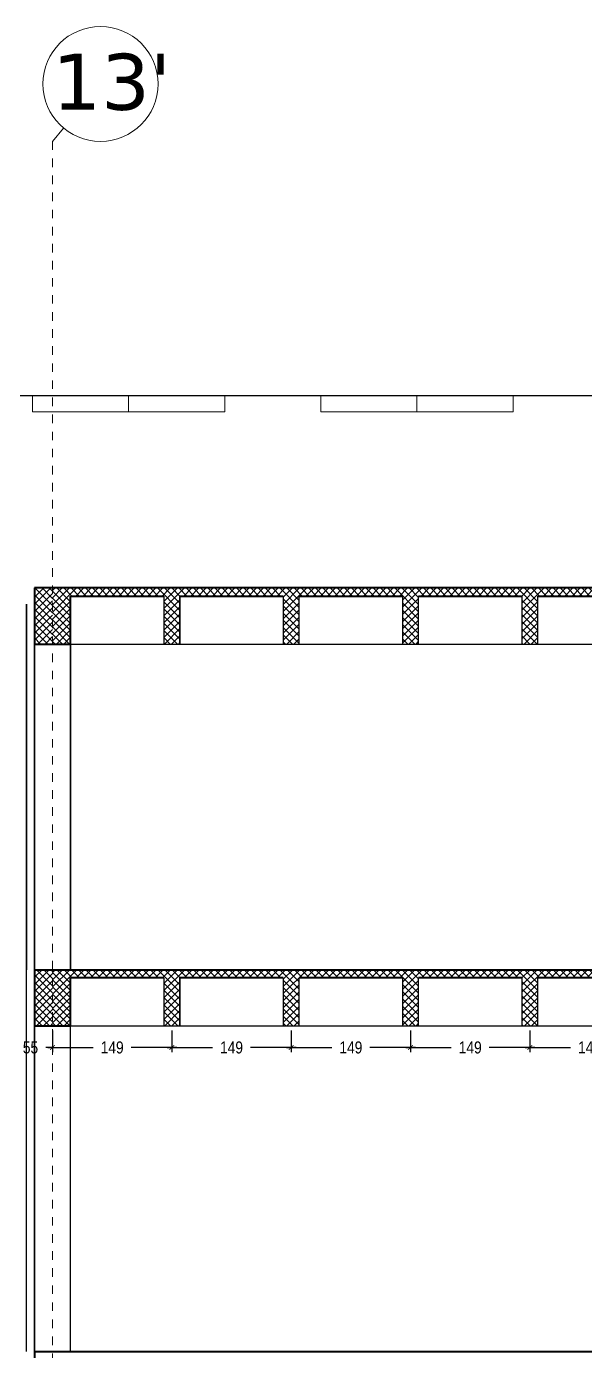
# Model space of a CAD drawing. Header units: centimetres. Extents: x 85226 to 578505, y -13061 to 170378.
# Drawn here: x 449543 to 450241, y 129264 to 130920 of the extents above; entities that cross this region are included whole.
import ezdxf

# ---------------------------------------------------------------- set-up
doc = ezdxf.new("R2010")
doc.units = ezdxf.units.CM
doc.linetypes.add('Dashed', pattern=[10.666667, 5.333333, -5.333333])
for name, color, linetype, lineweight in [('Akset_Pen_No__13', 13, 'Continuous', 18), ('muri', 7, 'Continuous', 40), ('New_01 Bodrumi_Pen_No__87', 87, 'Continuous', 18), ('Spotat', 1, 'Continuous', 15)]:
    doc.layers.add(name, color=color, linetype=linetype, lineweight=lineweight)
doc.layers.add('New_01 Bodrumi_Pen_No__88', color=7, linetype='Continuous', lineweight=18, true_color=0x092600)
doc.layers.add('New_01 Bodrumi_Pen_No__89', color=7, linetype='Continuous', lineweight=18, true_color=0x172613)
doc.styles.add('Dimensionet CM', font='swissc.ttf', dxfattribs={"height": 15})
doc.styles.add('Mini shkronjat', font='simplex.shx', dxfattribs={"height": 6})
doc.dimstyles.new('Dimensionet CM', dxfattribs={"dimtxt": 10, "dimasz": 6, "dimexe": 6, "dimexo": 6, "dimgap": 10, "dimtad": 0, "dimtih": 1, "dimtoh": 1, "dimtxsty": 'Dimensionet CM', "dimblk": 'ARCHTICK', "dimcen": 1, "dimdle": 6, "dimadec": 0, "dimazin": 0, "dimtfac": 1, "dimtmove": 0, "dimatfit": 3, "dimldrblk": 'ARCHTICK', "dimfxl": 1, "dimarcsym": 0})

# ---------------------------------------------------------------- blocks, each defined once
blk = doc.blocks.new('_ArchTick')
at = {"layer": 'Spotat', "color": 0, "const_width": 0.15}
blk.add_lwpolyline([(-0.5, -0.5), (0.5, 0.5)], dxfattribs=at)
blk = doc.blocks.new('*D4856')
at = {"color": 0, "lineweight": -2, "transparency": 16777216}
for p, q in [((449520.5, 129665), (449520.5, 129637.8)), ((449575.5, 129665), (449575.5, 129637.8)), ((449520.5, 129643.8), (449514.5, 129643.8)), ((449520.5, 129643.8), (449529.1, 129643.8)), ((449575.5, 129643.8), (449567, 129643.8)), ((449575.5, 129643.8), (449581.5, 129643.8))]:
    blk.add_line(p, q, dxfattribs=at)
at = {"layer": 'DEFPOINTS', "color": 0, "transparency": 16777216}
for p in [(449520.5, 129671), (449575.5, 129671), (449575.5, 129643.8)]:
    blk.add_point(p, dxfattribs=at)
at = {"color": 0, "lineweight": -2, "transparency": 16777216, "xscale": 6, "yscale": 6, "zscale": 6}
blk.add_blockref('_ArchTick', (449520.5, 129643.8), dxfattribs=at)
at = {"color": 0, "lineweight": -2, "transparency": 16777216, "xscale": 6, "yscale": 6, "zscale": 6, "rotation": 180}
blk.add_blockref('_ArchTick', (449575.5, 129643.8), dxfattribs=at)
at = {"color": 0, "transparency": 16777216, "insert": (449548, 129643.8), "char_height": 15, "attachment_point": 5, "style": 'Dimensionet CM'}
blk.add_mtext('55', dxfattribs=at)
blk = doc.blocks.new('*D4857')
at = {"color": 0, "lineweight": -2, "transparency": 16777216}
for p, q in [((449575.5, 129665), (449575.5, 129637.8)), ((449724.5, 129665), (449724.5, 129637.8)), ((449569.5, 129643.8), (449626.3, 129643.8)), ((449730.5, 129643.8), (449673.7, 129643.8))]:
    blk.add_line(p, q, dxfattribs=at)
at = {"layer": 'DEFPOINTS', "color": 0, "transparency": 16777216}
for p in [(449575.5, 129671), (449724.5, 129671), (449724.5, 129643.8)]:
    blk.add_point(p, dxfattribs=at)
at = {"color": 0, "lineweight": -2, "transparency": 16777216, "xscale": 6, "yscale": 6, "zscale": 6, "rotation": 180}
blk.add_blockref('_ArchTick', (449575.5, 129643.8), dxfattribs=at)
at = {"color": 0, "lineweight": -2, "transparency": 16777216, "xscale": 6, "yscale": 6, "zscale": 6}
blk.add_blockref('_ArchTick', (449724.5, 129643.8), dxfattribs=at)
at = {"color": 0, "transparency": 16777216, "insert": (449650, 129643.8), "char_height": 15, "attachment_point": 5, "style": 'Dimensionet CM'}
blk.add_mtext('149', dxfattribs=at)
blk = doc.blocks.new('*D4858')
at = {"color": 0, "lineweight": -2, "transparency": 16777216}
for p, q in [((449724.5, 129665), (449724.5, 129637.8)), ((449873.5, 129665), (449873.5, 129637.8)), ((449718.5, 129643.8), (449775.3, 129643.8)), ((449879.5, 129643.8), (449822.7, 129643.8))]:
    blk.add_line(p, q, dxfattribs=at)
at = {"layer": 'DEFPOINTS', "color": 0, "transparency": 16777216}
for p in [(449724.5, 129671), (449873.5, 129671), (449873.5, 129643.8)]:
    blk.add_point(p, dxfattribs=at)
at = {"color": 0, "lineweight": -2, "transparency": 16777216, "xscale": 6, "yscale": 6, "zscale": 6, "rotation": 180}
blk.add_blockref('_ArchTick', (449724.5, 129643.8), dxfattribs=at)
at = {"color": 0, "lineweight": -2, "transparency": 16777216, "xscale": 6, "yscale": 6, "zscale": 6}
blk.add_blockref('_ArchTick', (449873.5, 129643.8), dxfattribs=at)
at = {"color": 0, "transparency": 16777216, "insert": (449799, 129643.8), "char_height": 15, "attachment_point": 5, "style": 'Dimensionet CM'}
blk.add_mtext('149', dxfattribs=at)
blk = doc.blocks.new('*D4859')
at = {"color": 0, "lineweight": -2, "transparency": 16777216}
for p, q in [((449873.5, 129665), (449873.5, 129637.8)), ((450022.5, 129665), (450022.5, 129637.8)), ((449867.5, 129643.8), (449924.3, 129643.8)), ((450028.5, 129643.8), (449971.7, 129643.8))]:
    blk.add_line(p, q, dxfattribs=at)
at = {"layer": 'DEFPOINTS', "color": 0, "transparency": 16777216}
for p in [(449873.5, 129671), (450022.5, 129671), (450022.5, 129643.8)]:
    blk.add_point(p, dxfattribs=at)
at = {"color": 0, "lineweight": -2, "transparency": 16777216, "xscale": 6, "yscale": 6, "zscale": 6, "rotation": 180}
blk.add_blockref('_ArchTick', (449873.5, 129643.8), dxfattribs=at)
at = {"color": 0, "lineweight": -2, "transparency": 16777216, "xscale": 6, "yscale": 6, "zscale": 6}
blk.add_blockref('_ArchTick', (450022.5, 129643.8), dxfattribs=at)
at = {"color": 0, "transparency": 16777216, "insert": (449948, 129643.8), "char_height": 15, "attachment_point": 5, "style": 'Dimensionet CM'}
blk.add_mtext('149', dxfattribs=at)
blk = doc.blocks.new('*D4860')
at = {"color": 0, "lineweight": -2, "transparency": 16777216}
for p, q in [((450022.5, 129665), (450022.5, 129637.8)), ((450171.5, 129665), (450171.5, 129637.8)), ((450016.5, 129643.8), (450073.3, 129643.8)), ((450177.5, 129643.8), (450120.7, 129643.8))]:
    blk.add_line(p, q, dxfattribs=at)
at = {"layer": 'DEFPOINTS', "color": 0, "transparency": 16777216}
for p in [(450022.5, 129671), (450171.5, 129671), (450171.5, 129643.8)]:
    blk.add_point(p, dxfattribs=at)
at = {"color": 0, "lineweight": -2, "transparency": 16777216, "xscale": 6, "yscale": 6, "zscale": 6, "rotation": 180}
blk.add_blockref('_ArchTick', (450022.5, 129643.8), dxfattribs=at)
at = {"color": 0, "lineweight": -2, "transparency": 16777216, "xscale": 6, "yscale": 6, "zscale": 6}
blk.add_blockref('_ArchTick', (450171.5, 129643.8), dxfattribs=at)
at = {"color": 0, "transparency": 16777216, "insert": (450097, 129643.8), "char_height": 15, "attachment_point": 5, "style": 'Dimensionet CM'}
blk.add_mtext('149', dxfattribs=at)
blk = doc.blocks.new('*D4861')
at = {"color": 0, "lineweight": -2, "transparency": 16777216}
for p, q in [((450171.5, 129665), (450171.5, 129637.8)), ((450320.5, 129665), (450320.5, 129637.8)), ((450165.5, 129643.8), (450222.3, 129643.8)), ((450326.5, 129643.8), (450269.7, 129643.8))]:
    blk.add_line(p, q, dxfattribs=at)
at = {"layer": 'DEFPOINTS', "color": 0, "transparency": 16777216}
for p in [(450171.5, 129671), (450320.5, 129671), (450320.5, 129643.8)]:
    blk.add_point(p, dxfattribs=at)
at = {"color": 0, "lineweight": -2, "transparency": 16777216, "xscale": 6, "yscale": 6, "zscale": 6, "rotation": 180}
blk.add_blockref('_ArchTick', (450171.5, 129643.8), dxfattribs=at)
at = {"color": 0, "lineweight": -2, "transparency": 16777216, "xscale": 6, "yscale": 6, "zscale": 6}
blk.add_blockref('_ArchTick', (450320.5, 129643.8), dxfattribs=at)
at = {"color": 0, "transparency": 16777216, "insert": (450246, 129643.8), "char_height": 15, "attachment_point": 5, "style": 'Dimensionet CM'}
blk.add_mtext('149', dxfattribs=at)

msp = doc.modelspace()

# ---------------------------------------------------------------- hatches: boundary and pattern name
h = msp.add_hatch()
h.set_pattern_fill('ANSI37', color=256, scale=2, angle=90, style=0)
h.set_pattern_definition([(135, (305789.556, 198520.813), (-4.49012806, -4.49012806), []), (225, (305789.556, 198520.813), (4.49012806, -4.49012806), [])])
h.paths.add_polyline_path([(449575.531, 130217.973), (449553.031, 130217.973), (449553.031, 130197.973), (449553.031, 130197.973), (449553.031, 130147.973), (449575.531, 130147.973)])
h = msp.add_hatch()
h.set_pattern_fill('ANSI37', color=256, scale=2, angle=90, style=0)
h.set_pattern_definition([(135, (314094.552, 198980.813), (-4.49012806, -4.49012806), []), (225, (314094.552, 198980.813), (4.49012806, -4.49012806), [])])
h.paths.add_polyline_path([(450320.531, 130217.973), (449575.531, 130217.973), (449575.531, 130147.973), (449598.031, 130147.973), (449598.031, 130207.973), (449714.531, 130207.973), (449714.531, 130147.973), (449734.531, 130147.973), (449734.531, 130207.973), (449863.531, 130207.973), (449863.531, 130147.973), (449883.531, 130147.973), (449883.531, 130207.973), (450012.531, 130207.973), (450012.531, 130147.973), (450032.531, 130147.973), (450032.531, 130207.973), (450161.531, 130207.973), (450161.531, 130147.973), (450181.531, 130147.973), (450181.531, 130207.973), (450298.031, 130207.973), (450298.031, 130147.973), (450320.531, 130147.973)])
h = msp.add_hatch()
h.set_pattern_fill('ANSI37', color=256, scale=2, angle=90, style=0)
h.set_pattern_definition([(135, (305789.556, 198503.813), (-4.49012806, -4.49012806), []), (225, (305789.556, 198503.813), (4.49012806, -4.49012806), [])])
h.paths.add_polyline_path([(449575.531, 129740.973), (449553.031, 129740.973), (449553.031, 129670.973), (449575.531, 129670.973)])
h = msp.add_hatch()
h.set_pattern_fill('ANSI37', color=256, scale=2, angle=90, style=0)
h.set_pattern_definition([(135, (313349.552, 198503.813), (-4.49012806, -4.49012806), []), (225, (313349.552, 198503.813), (4.49012806, -4.49012806), [])])
h.paths.add_polyline_path([(450320.531, 129740.973), (450298.031, 129740.973), (450298.031, 129740.973), (449598.031, 129740.973), (449598.031, 129740.973), (449575.531, 129740.973), (449575.531, 129670.973), (449598.031, 129670.973), (449598.031, 129730.973), (449714.531, 129730.973), (449714.531, 129670.973), (449734.531, 129670.973), (449734.531, 129730.973), (449863.531, 129730.973), (449863.531, 129670.973), (449883.531, 129670.973), (449883.531, 129730.973), (450012.531, 129730.973), (450012.531, 129670.973), (450032.531, 129670.973), (450032.531, 129730.973), (450161.531, 129730.973), (450161.531, 129670.973), (450181.531, 129670.973), (450181.531, 129730.973), (450298.031, 129730.973), (450298.031, 129670.973), (450320.531, 129670.973)])

# ---------------------------------------------------------------- linework, layer by layer
for p, q in [((453601.484, 130457.973), (448743.035, 130457.973)), ((449543.031, 129740.973), (449543.031, 130197.973)), ((449543.031, 130197.973), (449543.031, 129740.973)), ((449553.031, 130197.973), (449553.031, 129740.973)), ((449553.031, 129740.973), (449553.031, 130197.973)), ((449714.531, 130207.973), (449598.031, 130207.973)), ((449598.031, 129740.973), (449598.031, 130207.973)), ((449598.031, 130207.973), (449598.031, 129740.973)), ((449714.531, 130207.973), (449714.531, 130147.973)), ((449863.531, 130207.973), (449734.531, 130207.973)), ((449734.531, 130207.973), (449734.531, 130147.973)), ((450012.531, 130207.973), (449883.531, 130207.973)), ((450161.531, 130207.973), (450032.531, 130207.973)), ((450233.035, 130207.973), (450181.531, 130207.973)), ((450298.031, 130207.973), (450233.035, 130207.973)), ((449598.031, 130147.973), (454023.031, 130147.973)), ((449543.031, 129263.973), (449543.031, 129740.973)), ((449553.031, 129740.973), (450188.035, 129740.973)), ((449553.031, 129263.973), (449553.031, 129740.973)), ((449553.031, 129740.973), (449553.031, 129263.973)), ((450188.035, 129740.973), (450233.035, 129740.973)), ((449598.031, 129263.973), (449598.031, 129730.973)), ((449714.531, 129730.973), (449714.531, 129670.973)), ((449734.531, 129730.973), (449734.531, 129670.973)), ((449598.031, 129670.973), (450398.473, 129670.973)), ((449553.031, 129263.973), (450188.035, 129263.973))]:
    msp.add_line(p, q)
for points in [[(449714.531, 130207.973), (449714.531, 130147.973), (449734.531, 130147.973), (449734.531, 130207.973)], [(449863.531, 130207.973), (449863.531, 130147.973), (449883.531, 130147.973), (449883.531, 130207.973)], [(450012.531, 130207.973), (450012.531, 130147.973), (450032.531, 130147.973), (450032.531, 130207.973)], [(450161.531, 130207.973), (450161.531, 130147.973), (450181.531, 130147.973), (450181.531, 130207.973)], [(449714.531, 129730.973), (449714.531, 129670.973), (449734.531, 129670.973), (449734.531, 129730.973)], [(449863.531, 129730.973), (449863.531, 129670.973), (449883.531, 129670.973), (449883.531, 129730.973)], [(450012.531, 129730.973), (450012.531, 129670.973), (450032.531, 129670.973), (450032.531, 129730.973)], [(450161.531, 129730.973), (450161.531, 129670.973), (450181.531, 129670.973), (450181.531, 129730.973)]]:
    msp.add_lwpolyline(points)
at = {"layer": 'Akset_Pen_No__13', "ltscale": 2}
msp.add_line((449575.531, 130775.961), (449589.406, 130792.607), dxfattribs=at)
at = {"layer": 'Akset_Pen_No__13', "color": 251, "linetype": 'Dashed', "ltscale": 2}
msp.add_line((449575.531, 130775.961), (449575.531, 128143.089), dxfattribs=at)
at = {"layer": 'Akset_Pen_No__13', "color": 251, "ltscale": 2}
msp.add_circle((449635.379, 130847.766), 71.805, dxfattribs=at)
at = {"layer": 'muri'}
for p, q in [((454218.031, 130217.973), (449553.031, 130217.973)), ((449553.031, 130217.973), (449553.031, 130147.973)), ((449598.031, 130207.973), (449714.531, 130207.973)), ((449598.031, 130147.973), (449598.031, 130207.973)), ((449734.531, 130207.973), (449863.531, 130207.973)), ((449883.531, 130207.973), (450012.531, 130207.973)), ((450032.531, 130207.973), (450161.531, 130207.973)), ((450181.531, 130207.973), (450233.035, 130207.973)), ((450233.035, 130207.973), (450298.031, 130207.973)), ((449553.031, 130147.973), (449598.031, 130147.973)), ((449553.031, 129740.973), (450233.035, 129740.973)), ((449553.031, 129740.973), (449553.031, 129670.973)), ((450233.035, 129740.973), (450398.473, 129740.973)), ((449714.531, 129730.973), (449598.031, 129730.973)), ((449598.031, 129670.973), (449598.031, 129730.973)), ((449863.531, 129730.973), (449734.531, 129730.973)), ((450012.531, 129730.973), (449883.531, 129730.973)), ((450161.531, 129730.973), (450032.531, 129730.973)), ((450233.035, 129730.973), (450181.531, 129730.973)), ((450298.031, 129730.973), (450233.035, 129730.973)), ((449553.031, 129670.973), (449598.031, 129670.973)), ((449553.031, 129263.973), (450343.031, 129263.973)), ((449553.031, 129263.973), (449553.031, 129143.973))]:
    msp.add_line(p, q, dxfattribs=at)
at = {"layer": 'New_01 Bodrumi_Pen_No__87', "color": 87, "linetype": 'Continuous', "lineweight": 18}
msp.add_line((453601.484, 130457.973), (448743.035, 130457.973), dxfattribs=at)
at = {"layer": 'New_01 Bodrumi_Pen_No__88', "color": 98, "linetype": 'Continuous', "lineweight": 18, "true_color": 0x092600}
for p, q in [((449543.031, 129740.973), (449543.031, 130197.973)), ((449553.031, 129740.973), (449553.031, 130197.973)), ((449598.031, 129740.973), (449598.031, 130207.973))]:
    msp.add_line(p, q, dxfattribs=at)
at = {"layer": 'New_01 Bodrumi_Pen_No__89', "color": 88, "linetype": 'Continuous', "lineweight": 18, "true_color": 0x172613}
for p, q in [((449550.531, 130457.973), (449550.531, 130437.973)), ((449670.531, 130457.973), (449670.531, 130437.973)), ((449790.531, 130457.973), (449790.531, 130437.973)), ((449910.531, 130457.973), (449910.531, 130437.973)), ((450030.531, 130457.973), (450030.531, 130437.973)), ((450150.531, 130457.973), (450150.531, 130437.973)), ((449550.531, 130437.973), (449670.531, 130437.973)), ((449670.531, 130437.973), (449790.531, 130437.973)), ((449910.531, 130437.973), (450030.531, 130437.973)), ((450030.531, 130437.973), (450150.531, 130437.973))]:
    msp.add_line(p, q, dxfattribs=at)

# ---------------------------------------------------------------- texts
at = {"color": 251, "insert": (449574.996, 130885.522), "char_height": 70, "width": 119.52102, "attachment_point": 1, "style": 'Mini shkronjat'}
msp.add_mtext("{\\fVerdana|b0|i0|c0|p34;13'}", dxfattribs=at)

# ---------------------------------------------------------------- dimensions: what is measured, and where the dimension line sits
for base, p1, p2, picture, middle in [((449575.531, 129643.847), (449520.531, 129670.973), (449575.531, 129670.973), '*D4856', (449548.031, 129643.847)), ((449724.531, 129643.847), (449575.531, 129670.973), (449724.531, 129670.973), '*D4857', (449650.031, 129643.847)), ((449873.531, 129643.847), (449724.531, 129670.973), (449873.531, 129670.973), '*D4858', (449799.031, 129643.847)), ((450022.531, 129643.847), (449873.531, 129670.973), (450022.531, 129670.973), '*D4859', (449948.031, 129643.847)), ((450171.531, 129643.847), (450022.531, 129670.973), (450171.531, 129670.973), '*D4860', (450097.031, 129643.847)), ((450320.531, 129643.847), (450171.531, 129670.973), (450320.531, 129670.973), '*D4861', (450246.031, 129643.847))]:
    dim = msp.add_linear_dim(base=base, p1=p1, p2=p2, dimstyle='Dimensionet CM', override={"dimtmove": 1, "dimfxl": 6})
    dim.commit()
    dim.dimension.update_dxf_attribs({"geometry": picture, "text_midpoint": middle})

doc.saveas('drawing.dxf')
